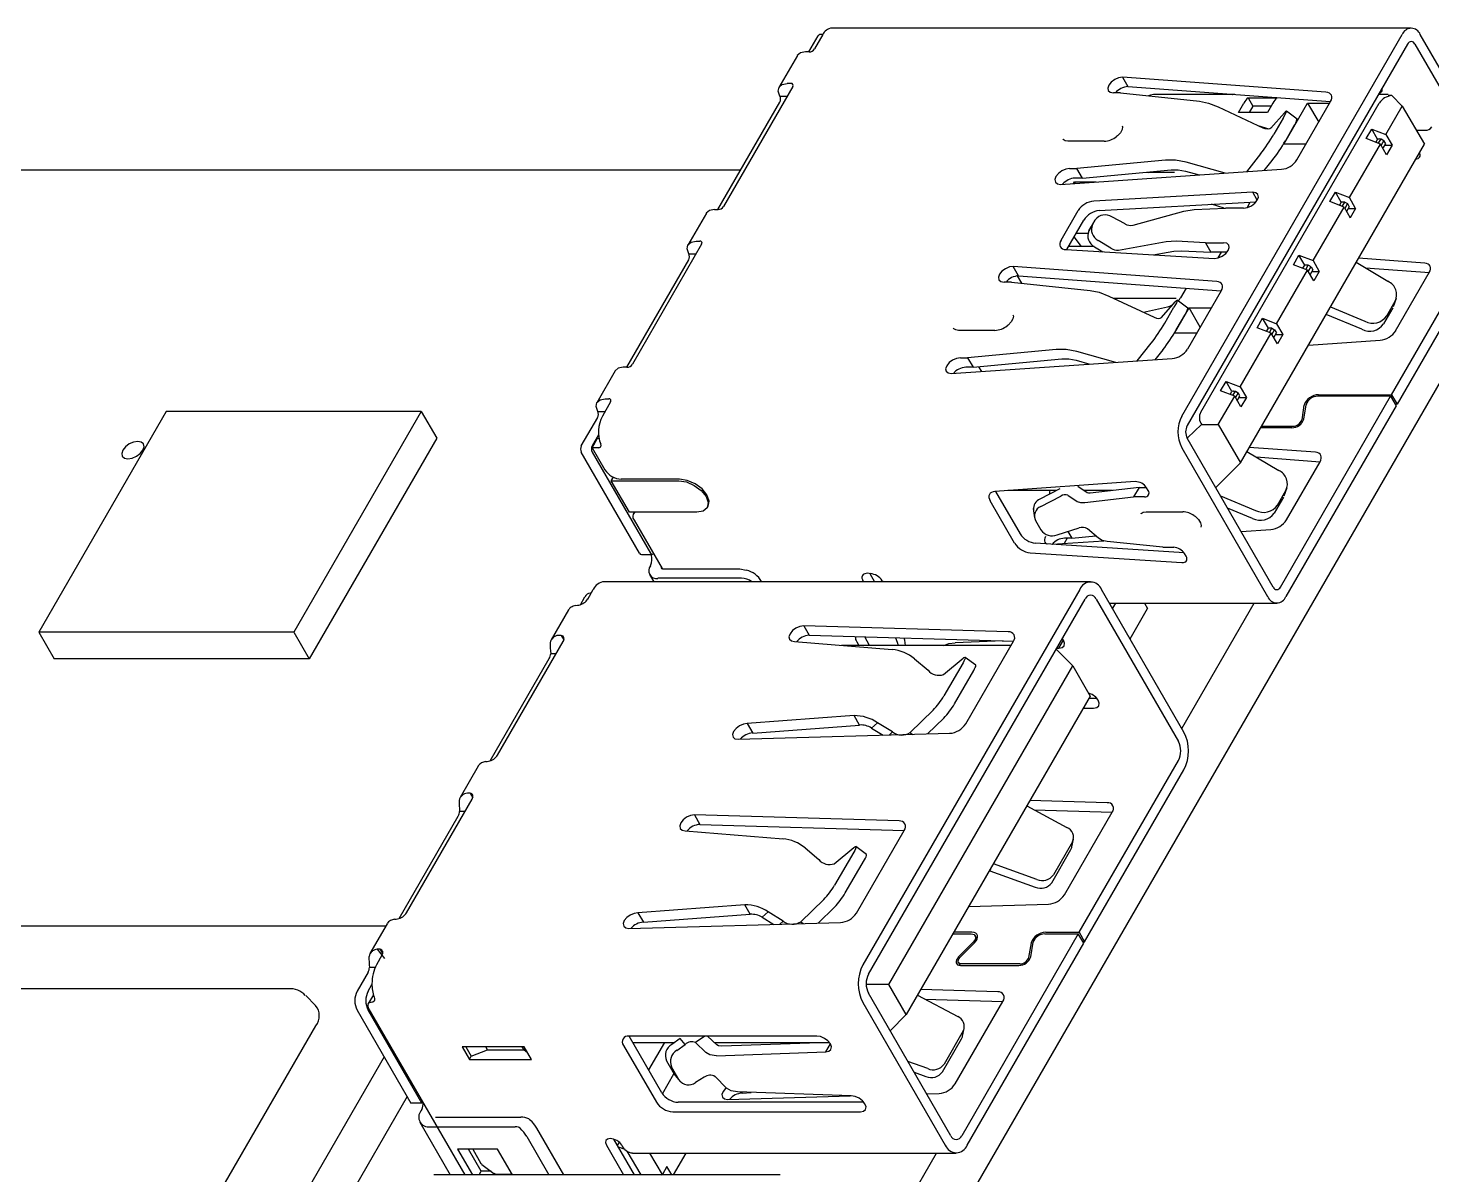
# Model space of a CAD drawing. Header units: millimetres. Extents: x 2 to 1109, y 2 to 430.
# Drawn here: x 480.33 to 511.79, y 181.43 to 207.15 of the extents above; entities that cross this region are included whole.
import ezdxf

# ---------------------------------------------------------------- set-up
doc = ezdxf.new("R2010")
doc.units = ezdxf.units.MM
doc.header["$LTSCALE"] = 0.5
doc.layers.add('几何体', color=7, linetype='Continuous')

msp = doc.modelspace()

# ---------------------------------------------------------------- linework, layer by layer
at = {"layer": '几何体'}
for p, q in [((511.323, 207.148), (498.34, 207.148)), ((497.824, 206.613), (498.031, 206.971)), ((498.136, 207.001), (497.952, 206.683)), ((498.135, 207), (498.072, 207)), ((506.18, 198.445), (511.119, 207.001)), ((511.241, 206.789), (506.302, 198.233)), ((511.405, 206.789), (513.331, 203.452)), ((513.454, 203.664), (511.527, 207.001)), ((497.568, 206.535), (497.153, 205.817)), ((497.83, 206.613), (497.748, 206.613)), ((497.462, 205.835), (495.911, 203.148)), ((497.422, 205.905), (497.34, 205.905)), ((509.413, 205.709), (504.852, 206.047)), ((504.852, 206.047), (504.974, 205.835)), ((504.974, 205.835), (509.516, 205.499)), ((495.783, 203.077), (497.174, 205.486)), ((497.176, 205.623), (497.34, 205.623)), ((504.811, 205.693), (504.648, 205.693)), ((504.811, 205.693), (506.581, 205.506)), ((507.37, 205.657), (505.55, 205.657)), ((506.606, 198.537), (510.606, 205.467)), ((507.32, 205.661), (507.322, 205.657)), ((507.449, 205.255), (507.571, 205.467)), ((507.666, 205.586), (508.319, 205.586)), ((507.666, 205.586), (507.775, 205.396)), ((508.224, 205.467), (508.102, 205.255)), ((508.469, 204.548), (509, 205.467)), ((508.762, 204.192), (509.516, 205.498)), ((509, 205.467), (509.498, 205.467)), ((509, 205.467), (509.249, 205.036)), ((510.803, 205.657), (510.588, 205.657)), ((510.886, 205.633), (510.804, 205.641)), ((510.886, 205.633), (511.123, 205.396)), ((506.995, 205.382), (508.015, 204.905)), ((508.102, 205.255), (507.449, 205.255)), ((507.775, 205.396), (507.693, 205.255)), ((508.183, 205.396), (507.775, 205.396)), ((508.482, 205.25), (508.177, 204.902)), ((508.455, 205.131), (508.247, 204.771)), ((508.767, 205.107), (508.526, 205.287)), ((510.756, 204.76), (511.123, 205.396)), ((511.123, 205.396), (511.617, 204.541)), ((508.134, 204.883), (507.924, 204.947)), ((508.696, 204.952), (508.506, 204.622)), ((510.317, 204.67), (510.44, 204.882)), ((510.44, 204.882), (510.756, 204.76)), ((510.57, 204.657), (510.44, 204.882)), ((511.433, 204.858), (511.633, 204.858)), ((504.444, 204.612), (503.627, 204.612)), ((507.494, 197.399), (511.617, 204.541)), ((508.968, 204.548), (508.469, 204.548)), ((509.939, 203.346), (510.633, 204.548)), ((510.633, 204.548), (510.317, 204.67)), ((510.57, 204.657), (510.53, 204.588)), ((510.593, 204.563), (510.649, 204.661)), ((510.609, 204.661), (510.649, 204.661)), ((510.772, 204.307), (510.633, 204.548)), ((510.649, 204.661), (510.711, 204.626)), ((510.711, 204.626), (510.649, 204.52)), ((510.69, 204.449), (510.751, 204.555)), ((510.751, 204.555), (510.711, 204.626)), ((510.731, 204.52), (510.894, 204.52)), ((510.756, 204.76), (510.894, 204.52)), ((510.894, 204.52), (510.772, 204.307)), ((505.818, 204.184), (503.832, 203.996)), ((507.948, 204.325), (507.628, 203.927)), ((508.028, 203.954), (508.207, 204.176)), ((496.292, 203.959), (463.725, 203.959)), ((503.464, 203.643), (508.415, 203.98)), ((503.668, 203.996), (503.832, 203.996)), ((503.954, 203.784), (503.832, 203.996)), ((503.954, 203.784), (505.94, 203.972)), ((506.018, 203.911), (505.432, 203.911)), ((506.262, 203.94), (506.569, 203.854)), ((507.156, 203.894), (506.277, 204.138)), ((503.753, 203.662), (503.774, 203.699)), ((503.774, 203.699), (504.264, 203.699)), ((503.794, 203.665), (503.774, 203.699)), ((503.954, 203.784), (503.791, 203.784)), ((504.264, 203.699), (504.263, 203.697)), ((507.771, 203.466), (504.211, 203.267)), ((504.333, 203.055), (507.847, 203.251)), ((507.653, 203.134), (507.717, 203.244)), ((507.873, 203.289), (507.771, 203.466)), ((509.501, 203.256), (509.623, 203.468)), ((509.817, 203.134), (509.501, 203.256)), ((509.623, 203.468), (509.939, 203.346)), ((509.753, 203.243), (509.623, 203.468)), ((509.753, 203.243), (509.713, 203.174)), ((509.777, 203.149), (509.833, 203.247)), ((509.833, 203.247), (509.792, 203.247)), ((509.833, 203.247), (509.894, 203.211)), ((510.078, 203.105), (509.939, 203.346)), ((495.527, 203), (495.112, 202.281)), ((495.707, 203.077), (495.789, 203.077)), ((503.477, 202.392), (503.86, 203.055)), ((504.909, 202.756), (504.614, 202.914)), ((505.089, 202.726), (506.226, 203.042)), ((506.226, 203.042), (506.462, 203.079)), ((506.462, 203.079), (507.159, 203.112)), ((507.128, 203.111), (506.851, 203.196)), ((507.567, 203.112), (507.159, 203.112)), ((507.677, 203.134), (507.653, 203.134)), ((509.123, 201.932), (509.817, 203.134)), ((509.817, 203.134), (509.955, 202.893)), ((509.894, 203.211), (509.833, 203.105)), ((509.935, 203.141), (509.874, 203.035)), ((509.894, 203.211), (509.935, 203.141)), ((509.915, 203.105), (510.078, 203.105)), ((510.078, 203.105), (509.955, 202.893)), ((510.882, 198.926), (513.331, 203.169)), ((513.454, 202.957), (511.005, 198.714)), ((503.982, 202.843), (503.599, 202.179)), ((504.182, 202.742), (504.1, 202.601)), ((504.1, 202.601), (504.15, 202.688)), ((504.15, 202.688), (504.242, 202.846)), ((504.242, 202.846), (504.182, 202.742)), ((495.421, 202.299), (493.87, 199.612)), ((495.299, 202.37), (495.38, 202.37)), ((503.764, 202.465), (503.924, 202.25)), ((504.082, 202.54), (503.807, 202.54)), ((504.593, 202.209), (504.309, 202.386)), ((505.83, 202.356), (504.764, 202.163)), ((506.052, 202.368), (505.83, 202.356)), ((506.71, 202.335), (506.052, 202.368)), ((506.71, 202.335), (507.118, 202.335)), ((506.71, 202.335), (506.832, 202.122)), ((495.135, 202.087), (495.299, 202.087)), ((503.583, 202.18), (506.914, 201.981)), ((504.22, 202.25), (503.64, 202.25)), ((504.227, 202.245), (504.41, 202.131)), ((505.541, 202.063), (506.003, 202.146)), ((506.003, 202.146), (506.174, 202.156)), ((506.174, 202.156), (506.832, 202.122)), ((507.196, 202.122), (506.832, 202.122)), ((506.994, 201.993), (507.069, 202.122)), ((508.685, 201.842), (508.807, 202.054)), ((508.807, 202.054), (509.123, 201.932)), ((508.937, 201.829), (508.807, 202.054)), ((511.626, 201.877), (510.142, 201.987)), ((492.01, 164.632), (513.501, 201.858)), ((493.742, 199.542), (495.133, 201.951)), ((506.964, 201.467), (502.403, 201.804)), ((502.525, 201.592), (502.403, 201.804)), ((508.306, 200.517), (509, 201.719)), ((509, 201.719), (508.685, 201.842)), ((508.897, 201.76), (508.937, 201.829)), ((508.96, 201.735), (509.017, 201.833)), ((509.017, 201.833), (508.976, 201.833)), ((509.139, 201.479), (509, 201.719)), ((509.078, 201.797), (509.017, 201.833)), ((509.017, 201.691), (509.078, 201.797)), ((509.119, 201.726), (509.057, 201.62)), ((509.078, 201.797), (509.119, 201.726)), ((509.098, 201.691), (509.262, 201.691)), ((509.123, 201.932), (509.262, 201.691)), ((509.262, 201.691), (509.139, 201.479)), ((510.09, 201.895), (510.802, 201.469)), ((510.295, 201.772), (511.729, 201.666)), ((510.974, 200.359), (511.728, 201.665)), ((502.362, 201.451), (502.199, 201.451)), ((502.362, 201.451), (504.132, 201.263)), ((502.597, 201.426), (502.501, 201.591)), ((502.525, 201.592), (507.067, 201.256)), ((504.546, 201.139), (505.566, 200.662)), ((504.652, 201.09), (506.059, 201.09)), ((506.318, 200.864), (506.077, 201.044)), ((506.276, 201.315), (506.152, 201.099)), ((507.067, 201.255), (506.313, 199.949)), ((510.927, 200.901), (510.992, 201.09)), ((505.324, 200.775), (505.86, 200.896)), ((505.728, 200.659), (506.033, 201.008)), ((505.798, 200.528), (506.006, 200.889)), ((506.02, 200.305), (506.347, 200.871)), ((506.347, 200.871), (506.845, 200.871)), ((506.596, 200.439), (506.347, 200.871)), ((510.217, 200.395), (509.415, 200.727)), ((509.512, 200.895), (510.286, 200.574)), ((510.912, 200.874), (510.704, 200.514)), ((510.774, 200.693), (510.964, 201.023)), ((506.057, 200.379), (506.247, 200.709)), ((507.868, 200.428), (507.991, 200.64)), ((508.184, 200.305), (507.868, 200.428)), ((507.991, 200.64), (508.306, 200.517)), ((508.121, 200.415), (507.991, 200.64)), ((508.08, 200.345), (508.121, 200.415)), ((508.144, 200.321), (508.2, 200.418)), ((508.2, 200.418), (508.159, 200.418)), ((508.2, 200.418), (508.261, 200.383)), ((508.306, 200.517), (508.445, 200.277)), ((501.995, 200.369), (501.178, 200.369)), ((505.179, 199.684), (505.499, 200.082)), ((506.518, 200.305), (506.02, 200.305)), ((507.49, 199.103), (508.184, 200.305)), ((508.323, 200.065), (508.184, 200.305)), ((508.2, 200.277), (508.261, 200.383)), ((508.241, 200.206), (508.302, 200.312)), ((508.261, 200.383), (508.302, 200.312)), ((508.282, 200.277), (508.445, 200.277)), ((508.445, 200.277), (508.323, 200.065)), ((509.018, 200.038), (510.627, 200.148)), ((503.369, 199.941), (501.382, 199.754)), ((504.707, 199.652), (503.828, 199.895)), ((505.757, 199.934), (505.579, 199.711)), ((493.486, 199.464), (493.071, 198.746)), ((493.748, 199.542), (493.666, 199.542)), ((501.015, 199.4), (505.966, 199.738)), ((501.219, 199.754), (501.382, 199.754)), ((501.505, 199.542), (501.341, 199.542)), ((501.382, 199.754), (501.505, 199.542)), ((501.505, 199.542), (503.491, 199.729)), ((501.698, 199.447), (501.636, 199.554)), ((503.813, 199.697), (504.12, 199.612)), ((507.052, 199.013), (507.174, 199.226)), ((507.174, 199.226), (507.49, 199.103)), ((507.304, 199.001), (507.174, 199.226)), ((493.258, 198.834), (493.339, 198.834)), ((507, 198.255), (507.367, 198.891)), ((507.367, 198.891), (507.052, 199.013)), ((507.264, 198.931), (507.304, 199.001)), ((507.327, 198.907), (507.384, 199.004)), ((507.343, 199.004), (507.384, 199.004)), ((507.506, 198.651), (507.367, 198.891)), ((507.384, 199.004), (507.445, 198.969)), ((507.445, 198.969), (507.384, 198.863)), ((507.425, 198.792), (507.486, 198.898)), ((507.486, 198.898), (507.445, 198.969)), ((507.465, 198.863), (507.629, 198.863)), ((507.49, 199.103), (507.629, 198.863)), ((507.629, 198.863), (507.506, 198.651)), ((508.392, 194.613), (510.862, 198.891)), ((510.862, 198.891), (509.229, 198.891)), ((509.249, 198.926), (510.882, 198.926)), ((510.862, 198.891), (510.984, 198.679)), ((510.882, 198.926), (511.005, 198.714)), ((483.422, 198.551), (480.565, 193.601)), ((489.138, 198.551), (483.422, 198.551)), ((489.138, 198.551), (486.281, 193.601)), ((489.138, 198.551), (489.485, 197.95)), ((493.094, 198.552), (493.258, 198.552)), ((493.38, 198.764), (493.197, 198.445)), ((510.984, 198.679), (508.515, 194.401)), ((508.92, 198.689), (508.869, 198.362)), ((508.914, 198.374), (508.966, 198.701)), ((511.005, 198.714), (510.964, 198.714)), ((492.724, 197.779), (493.092, 198.415)), ((506.627, 198.255), (507, 198.255)), ((507, 198.255), (507.494, 197.399)), ((507.968, 198.219), (508.672, 198.219)), ((489.485, 197.95), (486.628, 193)), ((492.968, 197.738), (493.09, 197.951)), ((493.114, 198.03), (492.969, 197.779)), ((493.09, 197.951), (493.124, 197.951)), ((508.229, 194.613), (506.302, 197.951)), ((508.651, 198.184), (507.947, 198.184)), ((494.03, 195.375), (492.724, 197.637)), ((492.968, 197.738), (493.254, 197.243)), ((493.115, 197.738), (492.968, 197.738)), ((492.969, 197.637), (494.275, 195.375)), ((506.18, 197.738), (508.106, 194.401)), ((507.64, 197.653), (508.353, 197.226)), ((509.176, 197.634), (507.693, 197.744)), ((507.494, 197.399), (506.957, 196.862)), ((507.846, 197.53), (509.28, 197.423)), ((508.525, 196.117), (509.279, 197.423)), ((493.397, 196.996), (493.443, 197.077)), ((493.397, 196.996), (494.907, 196.996)), ((493.805, 196.289), (493.397, 196.996)), ((494.928, 197.031), (493.621, 197.031)), ((505.137, 196.977), (501.992, 196.756)), ((502.01, 196.757), (502.559, 195.807)), ((503.372, 196.777), (502.287, 196.777)), ((503.45, 196.817), (503.003, 196.583)), ((503.022, 196.418), (503.469, 196.652)), ((503.631, 196.673), (503.837, 196.535)), ((504.062, 196.729), (503.855, 196.868)), ((504.626, 196.777), (503.991, 196.777)), ((504.007, 196.506), (505.102, 196.635)), ((505.224, 196.847), (504.129, 196.718)), ((505.224, 196.847), (505.102, 196.635)), ((505.347, 196.635), (505.102, 196.635)), ((505.224, 196.847), (505.387, 196.847)), ((505.379, 196.847), (505.36, 196.88)), ((505.428, 196.777), (505.394, 196.836)), ((506.935, 196.853), (506.957, 196.862)), ((507.048, 196.659), (507.837, 196.332)), ((508.463, 196.632), (508.255, 196.271)), ((508.324, 196.451), (508.515, 196.78)), ((508.478, 196.659), (508.543, 196.847)), ((495.544, 196.392), (495.565, 196.428)), ((502.436, 195.595), (501.888, 196.544)), ((502.853, 196.374), (502.878, 196.162)), ((507.767, 196.152), (507.206, 196.385)), ((495.315, 196.289), (493.805, 196.289)), ((493.907, 196.289), (493.892, 196.262)), ((493.907, 196.112), (494.534, 195.026)), ((502.901, 196.105), (503.024, 195.893)), ((505.387, 196.302), (506.204, 196.302)), ((503.389, 195.782), (503.881, 195.938)), ((503.613, 195.709), (503.544, 195.589)), ((503.717, 195.709), (503.554, 195.709)), ((503.631, 195.859), (503.717, 195.709)), ((503.717, 195.709), (504.254, 195.76)), ((504.314, 195.709), (504.065, 195.92)), ((507.509, 195.86), (508.178, 195.905)), ((502.784, 195.383), (506.184, 195.162)), ((506.234, 195.379), (502.907, 195.595)), ((503.28, 195.571), (504.437, 195.65)), ((505.755, 195.504), (504.511, 195.633)), ((505.755, 195.504), (506, 195.504)), ((506.279, 195.303), (506.245, 195.363)), ((494.071, 195.345), (494.316, 195.345)), ((494.256, 194.892), (494.347, 194.733)), ((496.317, 194.809), (494.439, 194.809)), ((494.561, 195.021), (496.276, 195.021)), ((496.276, 195.021), (496.423, 194.993)), ((496.766, 194.738), (496.769, 194.733)), ((499.051, 194.733), (499.035, 194.761)), ((499.19, 194.916), (499.296, 194.733)), ((499.467, 194.755), (499.48, 194.733)), ((492.871, 194.345), (492.993, 194.557)), ((492.948, 194.478), (492.926, 194.478)), ((504.139, 194.733), (493.238, 194.733)), ((503.894, 194.557), (499.037, 186.143)), ((506.229, 191.361), (504.384, 194.557)), ((492.704, 194.217), (492.804, 194.391)), ((499.159, 185.931), (504.017, 194.345)), ((504.262, 194.345), (506.107, 191.149)), ((504.559, 194.254), (508.31, 194.254)), ((504.693, 194.254), (504.626, 194.139)), ((505.022, 193.453), (505.414, 194.132)), ((505.343, 194.254), (505.414, 194.132)), ((506.182, 191.443), (507.805, 194.254)), ((492.438, 194.1), (492.05, 193.428)), ((480.565, 193.601), (480.912, 193)), ((486.281, 193.601), (480.565, 193.601)), ((486.281, 193.601), (486.628, 193)), ((492.276, 193.528), (492.335, 193.426)), ((502.294, 193.61), (497.709, 193.744)), ((497.709, 193.744), (497.831, 193.532)), ((497.831, 193.532), (502.408, 193.398)), ((499.187, 193.305), (499.077, 193.495)), ((499.763, 193.475), (499.804, 193.38)), ((490.85, 190.845), (492.32, 193.391)), ((497.505, 193.391), (499.694, 193.212)), ((502.355, 193.305), (498.559, 193.305)), ((498.897, 193.384), (498.942, 193.305)), ((499.804, 193.38), (499.826, 193.305)), ((502.181, 193.404), (501.101, 193.365)), ((501.339, 191.545), (502.408, 193.398)), ((503.739, 192.846), (503.366, 193.219)), ((503.379, 193.24), (503.429, 193.242)), ((503.429, 193.242), (503.531, 193.419)), ((503.507, 193.453), (503.501, 193.452)), ((486.628, 193), (480.912, 193)), ((490.683, 190.717), (492.008, 193.012)), ((492.162, 193.118), (492.04, 193.118)), ((499.616, 185.704), (503.739, 192.846)), ((500.189, 193.004), (500.495, 192.746)), ((500.844, 192.652), (501.281, 193.016)), ((501.28, 192.914), (500.851, 192.17)), ((501.564, 192.861), (501.324, 193.036)), ((503.739, 192.846), (504.131, 192.167)), ((501.09, 191.995), (501.52, 192.739)), ((504.131, 192.167), (500.008, 185.026)), ((504.282, 192.111), (504.098, 192.111)), ((498.838, 191.731), (496.444, 191.552)), ((498.961, 191.518), (498.838, 191.731)), ((500.608, 191.85), (500.091, 191.349)), ((500.481, 191.319), (500.848, 191.675)), ((503.976, 191.899), (504.204, 191.899)), ((496.239, 191.199), (500.98, 191.333)), ((496.444, 191.552), (496.566, 191.34)), ((496.566, 191.34), (498.961, 191.518)), ((499.362, 191.571), (499.23, 191.451)), ((499.23, 191.451), (499.488, 191.291)), ((499.697, 191.364), (499.362, 191.571)), ((499.621, 191.295), (499.697, 191.364)), ((500.091, 191.349), (500.145, 191.309)), ((503.882, 186.871), (506.107, 190.725)), ((490.417, 190.6), (490.009, 189.893)), ((504.004, 186.659), (506.229, 190.513)), ((488.809, 187.309), (490.279, 189.855)), ((490.235, 189.992), (490.294, 189.89)), ((502.709, 189.705), (503.609, 189.223)), ((504.506, 189.777), (502.78, 189.828)), ((488.642, 187.182), (489.967, 189.476)), ((490.121, 189.582), (489.999, 189.582)), ((499.845, 189.367), (495.26, 189.502)), ((495.26, 189.502), (495.382, 189.289)), ((502.874, 189.616), (504.621, 189.565)), ((503.551, 187.713), (504.621, 189.565)), ((495.056, 189.148), (497.245, 188.97)), ((495.382, 189.289), (499.959, 189.155)), ((498.89, 187.303), (499.959, 189.155)), ((497.74, 188.762), (498.046, 188.503)), ((498.395, 188.409), (498.832, 188.773)), ((499.115, 188.619), (498.875, 188.793)), ((503.734, 188.903), (503.305, 188.159)), ((503.718, 188.784), (503.756, 188.959)), ((498.831, 188.671), (498.401, 187.928)), ((498.641, 187.753), (499.07, 188.496)), ((503.267, 187.984), (503.696, 188.728)), ((501.892, 188.288), (501.882, 188.246)), ((501.882, 188.246), (502.898, 187.882)), ((502.936, 188.057), (501.96, 188.407)), ((498.159, 187.607), (497.642, 187.106)), ((501.408, 187.45), (503.192, 187.501)), ((496.389, 187.488), (493.994, 187.309)), ((493.994, 187.309), (494.117, 187.097)), ((494.117, 187.097), (496.512, 187.276)), ((496.512, 187.276), (496.389, 187.488)), ((496.913, 187.329), (496.78, 187.208)), ((496.78, 187.208), (497.039, 187.048)), ((497.248, 187.121), (496.913, 187.329)), ((498.032, 187.076), (498.399, 187.432)), ((471.224, 187.018), (488.35, 187.018)), ((488.376, 187.064), (487.988, 186.393)), ((493.79, 186.956), (498.53, 187.091)), ((497.172, 187.052), (497.248, 187.121)), ((497.642, 187.106), (497.696, 187.067)), ((501.48, 186.871), (501.073, 186.871)), ((503.134, 186.871), (503.882, 186.871)), ((503.882, 186.871), (504.004, 186.659)), ((501.053, 186.836), (501.46, 186.836)), ((501.505, 186.647), (501.179, 186.318)), ((501.211, 186.306), (501.536, 186.635)), ((503.862, 186.836), (501.249, 182.31)), ((501.372, 182.098), (503.984, 186.624)), ((501.595, 186.719), (501.552, 186.794)), ((502.805, 186.635), (502.75, 186.306)), ((502.796, 186.318), (502.85, 186.647)), ((503.113, 186.836), (503.862, 186.836)), ((503.984, 186.624), (503.862, 186.836)), ((503.964, 186.659), (504.004, 186.659)), ((488.258, 186.355), (488.136, 186.143)), ((488.152, 186.491), (488.314, 186.282)), ((488.218, 186.486), (488.271, 186.394)), ((487.946, 185.976), (487.701, 185.552)), ((488.105, 186.082), (487.978, 186.082)), ((501.176, 186.195), (501.214, 186.129)), ((501.224, 186.129), (502.533, 186.129)), ((502.553, 186.164), (501.244, 186.164)), ((487.946, 185.552), (488.034, 185.704)), ((499.616, 185.704), (499.109, 185.704)), ((500.008, 185.026), (499.616, 185.704)), ((486.165, 185.604), (472.561, 185.604)), ((486.772, 185.232), (486.55, 185.457)), ((488.065, 185.472), (487.945, 185.263)), ((501.004, 182.31), (499.159, 185.506)), ((500.26, 185.462), (501.16, 184.981)), ((502.057, 185.534), (500.331, 185.585)), ((500.425, 185.374), (502.171, 185.323)), ((501.102, 183.47), (502.171, 185.322)), ((487.701, 185.127), (488.905, 183.042)), ((489.15, 183.042), (487.946, 185.127)), ((490.122, 181.43), (487.952, 185.188)), ((499.037, 185.294), (500.882, 182.098)), ((499.646, 184.663), (500.008, 185.026)), ((479.974, 172.996), (486.775, 184.777)), ((501.269, 184.542), (501.307, 184.717)), ((498, 184.545), (493.794, 184.545)), ((494.529, 183.272), (493.794, 184.545)), ((493.876, 184.403), (494.815, 184.403)), ((494.586, 184.403), (494.231, 183.788)), ((494.94, 184.492), (494.751, 184.358)), ((494.864, 184.224), (495.053, 184.358)), ((495.053, 184.358), (494.94, 184.492)), ((495.491, 184.545), (495.283, 184.397)), ((495.283, 184.397), (495.518, 184.175)), ((495.76, 184.347), (495.551, 184.545)), ((495.701, 184.403), (498.281, 184.403)), ((498.282, 184.402), (495.876, 184.314)), ((498.204, 184.191), (498.306, 184.368)), ((500.818, 183.742), (501.247, 184.485)), ((501.285, 184.66), (500.856, 183.916)), ((488.307, 184.078), (480.615, 170.755)), ((491.443, 184.304), (490.055, 184.304)), ((490.055, 184.304), (490.218, 184.021)), ((490.136, 184.304), (490.259, 184.092)), ((490.218, 184.021), (490.259, 184.092)), ((490.259, 184.092), (490.626, 184.234)), ((490.626, 184.234), (490.585, 184.304)), ((490.626, 184.234), (491.443, 184.234)), ((491.443, 184.234), (491.402, 184.304)), ((491.606, 184.021), (491.443, 184.304)), ((491.443, 184.234), (491.511, 184.186)), ((493.672, 184.333), (494.407, 183.06)), ((495.754, 184.102), (498.204, 184.191)), ((490.218, 184.021), (491.606, 184.021)), ((494.634, 183.988), (494.807, 183.688)), ((494.92, 183.554), (494.747, 183.854)), ((500.487, 183.815), (500.044, 183.973)), ((500.181, 183.736), (500.449, 183.64)), ((494.542, 183.252), (494.8, 183.7)), ((494.807, 183.688), (494.828, 183.658)), ((494.828, 183.658), (494.941, 183.525)), ((495.479, 183.621), (495.282, 183.5)), ((495.978, 183.378), (495.723, 183.634)), ((488.821, 183.187), (481.13, 169.864)), ((496.003, 183.123), (498.76, 183.202)), ((498.775, 183.201), (496.222, 183.29)), ((496.316, 183.287), (496.329, 183.265)), ((496.329, 183.265), (496.529, 183.28)), ((500.462, 183.25), (500.743, 183.258)), ((489.15, 183.042), (488.905, 183.042)), ((489.15, 182.9), (489.13, 182.865)), ((489.171, 183.077), (489.15, 183.042)), ((494.774, 182.848), (498.979, 182.848)), ((499.057, 183.06), (494.896, 183.06)), ((489.105, 182.615), (489.789, 181.43)), ((489.334, 182.511), (491.244, 182.511)), ((489.457, 182.723), (491.367, 182.723)), ((492.334, 181.43), (491.731, 182.476)), ((491.502, 182.292), (492, 181.43)), ((493.918, 181.43), (493.455, 182.232)), ((493.572, 182.166), (493.533, 182.098)), ((490.85, 182.006), (489.952, 182.006)), ((489.952, 182.006), (490.285, 181.43)), ((490.483, 181.511), (490.197, 182.006)), ((490.293, 182.006), (490.476, 181.688)), ((491.183, 181.43), (490.85, 182.006)), ((493.288, 182.098), (493.674, 181.43)), ((493.552, 182.064), (493.7, 182.005)), ((493.749, 181.964), (494.057, 181.43)), ((493.876, 181.922), (501.127, 181.922)), ((494.541, 181.441), (494.263, 181.922)), ((495.064, 181.922), (494.78, 181.43)), ((498.519, 178.168), (500.686, 181.922)), ((490.498, 181.665), (490.766, 181.466)), ((494.643, 181.617), (494.541, 181.441)), ((494.751, 181.43), (494.643, 181.617)), ((497.178, 181.43), (489.421, 181.43)), ((490.436, 181.43), (490.483, 181.511)), ((490.705, 181.511), (490.483, 181.511)), ((490.826, 181.447), (491.116, 181.447)), ((494.523, 181.43), (494.541, 181.441))]:
    msp.add_line(p, q, dxfattribs=at)
at = {"layer": '几何体', "flags": 128}
for points in [[(497.748, 206.613), (497.636, 206.591), (497.565, 206.53), (497.565, 206.53)], [(497.176, 205.622), (497.139, 205.731), (497.157, 205.823), (497.227, 205.884), (497.34, 205.905)], [(504.852, 206.047), (504.766, 206.033), (504.678, 205.995), (504.6, 205.938), (504.546, 205.87), (504.522, 205.802), (504.533, 205.745), (504.578, 205.707), (504.648, 205.693)], [(505.55, 205.657), (505.477, 205.645), (505.437, 205.627)], [(506.581, 205.506), (506.782, 205.465), (506.995, 205.382)], [(507.085, 205.679), (507.085, 205.673), (507.088, 205.657)], [(509.516, 205.498), (509.534, 205.537), (509.544, 205.575), (509.544, 205.61), (509.534, 205.642), (509.516, 205.668), (509.489, 205.689), (509.454, 205.702), (509.413, 205.709)], [(508.455, 205.131), (508.507, 205.227), (508.526, 205.276), (508.52, 205.286), (508.505, 205.275), (508.482, 205.25)], [(504.842, 204.959), (504.856, 204.93), (504.846, 204.871), (504.808, 204.802), (504.738, 204.73), (504.718, 204.717)], [(508.098, 204.88), (508.053, 204.89), (508.015, 204.905)], [(508.177, 204.902), (508.151, 204.885), (508.098, 204.88)], [(503.627, 204.612), (503.566, 204.62), (503.521, 204.646), (503.515, 204.659)], [(506.277, 204.138), (506.042, 204.182), (505.818, 204.184)], [(503.668, 203.996), (503.582, 203.983), (503.494, 203.945), (503.417, 203.887), (503.362, 203.82), (503.339, 203.752), (503.35, 203.695), (503.394, 203.656), (503.464, 203.643)], [(505.94, 203.972), (506.097, 203.97), (506.262, 203.94)], [(507.567, 203.112), (507.653, 203.126), (507.742, 203.164), (507.819, 203.222), (507.873, 203.289), (507.897, 203.357), (507.886, 203.414), (507.842, 203.452), (507.771, 203.466)], [(495.707, 203.077), (495.595, 203.056), (495.524, 202.994), (495.524, 202.994)], [(495.135, 202.087), (495.098, 202.195), (495.116, 202.287), (495.186, 202.348), (495.299, 202.37)], [(503.477, 202.392), (503.458, 202.352), (503.449, 202.314), (503.449, 202.278), (503.459, 202.247), (503.478, 202.22), (503.506, 202.2), (503.542, 202.186), (503.583, 202.18)], [(506.914, 201.981), (507, 201.994), (507.088, 202.033), (507.166, 202.09), (507.22, 202.158), (507.244, 202.225), (507.233, 202.283), (507.189, 202.321), (507.118, 202.335)], [(502.403, 201.804), (502.317, 201.791), (502.229, 201.752), (502.151, 201.695), (502.097, 201.627), (502.073, 201.56), (502.084, 201.502), (502.128, 201.464), (502.199, 201.451)], [(511.728, 201.665), (511.747, 201.705), (511.756, 201.743), (511.756, 201.778), (511.747, 201.809), (511.728, 201.835), (511.701, 201.856), (511.666, 201.87), (511.626, 201.877)], [(507.067, 201.255), (507.085, 201.295), (507.095, 201.332), (507.094, 201.368), (507.085, 201.399), (507.066, 201.425), (507.039, 201.446), (507.005, 201.46), (506.964, 201.467)], [(504.132, 201.263), (504.333, 201.222), (504.546, 201.139)], [(506.033, 201.008), (506.069, 201.043), (506.077, 201.033), (506.061, 200.99), (506.039, 200.948), (506.006, 200.889)], [(502.393, 200.717), (502.407, 200.687), (502.397, 200.628), (502.359, 200.56), (502.289, 200.487), (502.269, 200.474)], [(501.178, 200.369), (501.117, 200.378), (501.072, 200.403), (501.065, 200.417)], [(505.566, 200.662), (505.613, 200.644), (505.649, 200.638)], [(505.649, 200.638), (505.696, 200.64), (505.728, 200.659)], [(503.828, 199.895), (503.592, 199.939), (503.369, 199.941)], [(493.666, 199.542), (493.553, 199.52), (493.483, 199.459), (493.483, 199.459)], [(501.219, 199.754), (501.133, 199.74), (501.045, 199.702), (500.967, 199.645), (500.913, 199.577), (500.889, 199.509), (500.9, 199.452), (500.945, 199.414), (501.015, 199.4)], [(503.491, 199.729), (503.648, 199.728), (503.813, 199.697)], [(493.094, 198.551), (493.057, 198.66), (493.075, 198.751), (493.145, 198.813), (493.258, 198.834)], [(506.627, 198.255), (506.308, 197.956), (506.299, 197.935)], [(482.563, 197.489), (482.658, 197.504), (482.755, 197.546), (482.84, 197.609), (482.9, 197.684), (482.926, 197.758), (482.914, 197.821), (482.865, 197.863), (482.788, 197.878), (482.693, 197.863), (482.596, 197.821), (482.511, 197.758), (482.451, 197.684), (482.425, 197.609), (482.437, 197.546), (482.486, 197.504), (482.563, 197.489)], [(493.115, 197.738), (493.135, 197.741), (493.149, 197.747), (493.161, 197.76), (493.166, 197.772), (493.167, 197.786), (493.16, 197.816)], [(509.279, 197.423), (509.298, 197.462), (509.307, 197.5), (509.307, 197.535), (509.297, 197.566), (509.279, 197.593), (509.252, 197.613), (509.217, 197.627), (509.176, 197.634)], [(494.907, 196.996), (495.079, 196.969), (495.256, 196.892), (495.41, 196.778), (495.52, 196.642), (495.567, 196.507), (495.544, 196.392), (495.456, 196.316), (495.315, 196.289)], [(495.565, 196.428), (495.587, 196.542), (495.54, 196.678), (495.431, 196.813), (495.276, 196.928), (495.099, 197.004), (494.928, 197.031)], [(501.992, 196.756), (501.951, 196.749), (501.916, 196.735), (501.889, 196.715), (501.87, 196.689), (501.86, 196.657), (501.86, 196.622), (501.869, 196.584), (501.888, 196.544)], [(503.226, 196.777), (503.216, 196.749), (503.22, 196.697)], [(504.129, 196.718), (504.091, 196.719), (504.062, 196.729)], [(503.837, 196.535), (503.91, 196.507), (504.007, 196.506)], [(505.272, 196.254), (505.274, 196.261), (505.319, 196.292), (505.387, 196.302)], [(506.461, 196.21), (506.478, 196.2), (506.556, 196.127), (506.603, 196.053), (506.616, 195.992), (506.605, 195.956)], [(503.125, 195.744), (503.109, 195.71), (503.102, 195.677), (503.103, 195.646), (503.113, 195.619), (503.131, 195.597), (503.157, 195.581), (503.162, 195.579)], [(504.511, 195.633), (504.401, 195.658), (504.314, 195.709)], [(494.343, 195.357), (494.338, 195.353), (494.328, 195.347), (494.316, 195.345), (494.305, 195.347), (494.294, 195.353), (494.284, 195.362), (494.275, 195.375)], [(506.184, 195.162), (506.217, 195.163), (506.246, 195.17), (506.27, 195.182), (506.286, 195.199), (506.296, 195.221), (506.298, 195.247), (506.292, 195.274), (506.279, 195.303)], [(499.079, 194.913), (499.056, 194.904), (499.038, 194.892), (499.025, 194.875), (499.017, 194.856), (499.013, 194.835), (499.015, 194.811), (499.023, 194.786), (499.035, 194.761)], [(492.601, 194.199), (492.638, 194.204), (492.669, 194.208)], [(492.276, 193.528), (492.241, 193.53), (492.213, 193.527)], [(492.32, 193.391), (492.331, 193.414), (492.337, 193.436), (492.339, 193.458), (492.336, 193.477), (492.327, 193.494), (492.315, 193.509), (492.297, 193.52), (492.276, 193.528)], [(497.709, 193.744), (497.623, 193.731), (497.535, 193.692), (497.457, 193.635), (497.403, 193.567), (497.379, 193.5), (497.39, 193.442), (497.435, 193.404), (497.505, 193.391)], [(499.987, 193.305), (499.976, 193.419), (499.961, 193.47)], [(500.847, 193.305), (500.961, 193.346), (501.101, 193.365)], [(503.429, 193.242), (503.499, 193.256), (503.543, 193.294), (503.554, 193.351), (503.531, 193.419), (503.504, 193.457)], [(501.281, 193.016), (501.301, 193.03), (501.316, 193.037), (501.325, 193.035), (501.328, 193.026), (501.325, 193.008), (501.315, 192.982), (501.3, 192.951), (501.28, 192.914)], [(501.52, 192.739), (501.54, 192.776), (501.555, 192.808), (501.564, 192.833), (501.567, 192.851), (501.565, 192.861), (501.564, 192.861)], [(504.204, 191.899), (504.275, 191.912), (504.319, 191.95), (504.33, 192.008), (504.306, 192.075), (504.252, 192.143), (504.174, 192.2), (504.09, 192.237)], [(496.444, 191.552), (496.358, 191.539), (496.269, 191.5), (496.192, 191.443), (496.137, 191.375), (496.114, 191.308), (496.125, 191.25), (496.169, 191.212), (496.239, 191.199)], [(490.58, 190.699), (490.617, 190.704), (490.649, 190.708)], [(490.235, 189.992), (490.2, 189.994), (490.172, 189.991)], [(490.279, 189.855), (490.29, 189.878), (490.296, 189.901), (490.298, 189.922), (490.295, 189.942), (490.286, 189.959), (490.274, 189.973), (490.256, 189.984), (490.235, 189.992)], [(495.26, 189.502), (495.174, 189.488), (495.086, 189.45), (495.008, 189.392), (494.954, 189.325), (494.93, 189.257), (494.941, 189.2), (494.985, 189.161), (495.056, 189.148)], [(498.832, 188.773), (498.852, 188.788), (498.867, 188.794), (498.876, 188.793), (498.879, 188.783), (498.875, 188.765), (498.866, 188.74), (498.851, 188.708), (498.831, 188.671)], [(503.696, 188.728), (503.714, 188.769), (503.718, 188.784)], [(499.07, 188.496), (499.091, 188.533), (499.106, 188.565), (499.115, 188.59), (499.118, 188.608), (499.115, 188.618), (499.115, 188.619)], [(493.994, 187.309), (493.908, 187.296), (493.82, 187.258), (493.743, 187.2), (493.688, 187.133), (493.665, 187.065), (493.676, 187.008), (493.72, 186.969), (493.79, 186.956)], [(488.539, 187.163), (488.576, 187.168), (488.608, 187.173)], [(501.536, 186.635), (501.571, 186.676), (501.594, 186.718), (501.606, 186.759), (501.604, 186.796), (501.589, 186.828), (501.563, 186.851), (501.526, 186.866), (501.48, 186.871)], [(501.46, 186.836), (501.496, 186.832), (501.526, 186.82), (501.547, 186.801), (501.559, 186.776), (501.56, 186.746), (501.551, 186.713), (501.532, 186.68), (501.505, 186.647)], [(488.215, 186.492), (488.179, 186.494), (488.152, 186.491)], [(488.258, 186.355), (488.269, 186.378), (488.276, 186.401), (488.277, 186.422), (488.274, 186.441), (488.266, 186.458), (488.253, 186.473), (488.236, 186.484), (488.215, 186.492)], [(501.179, 186.318), (501.152, 186.285), (501.133, 186.251), (501.124, 186.218), (501.125, 186.189), (501.137, 186.163), (501.158, 186.144), (501.188, 186.133), (501.224, 186.129)], [(501.244, 186.164), (501.217, 186.167), (501.195, 186.176), (501.179, 186.19), (501.17, 186.209), (501.169, 186.231), (501.176, 186.256), (501.19, 186.281), (501.211, 186.306)], [(488.082, 185.414), (488.089, 185.388), (488.092, 185.365), (488.09, 185.344), (488.083, 185.326), (488.056, 185.302), (488.013, 185.294)], [(498.204, 184.191), (498.274, 184.205), (498.318, 184.243), (498.329, 184.3), (498.306, 184.368), (498.251, 184.436), (498.174, 184.493), (498.085, 184.531), (498, 184.545)], [(501.247, 184.485), (501.265, 184.526), (501.269, 184.542)], [(495.754, 184.102), (495.603, 184.124), (495.518, 184.175)], [(495.876, 184.314), (495.802, 184.323), (495.76, 184.347)], [(495.972, 183.383), (495.955, 183.368), (495.901, 183.3), (495.877, 183.233), (495.888, 183.175), (495.932, 183.137), (496.003, 183.123)], [(496.222, 183.29), (496.081, 183.315), (495.978, 183.378)], [(498.979, 182.848), (499.05, 182.861), (499.094, 182.899), (499.105, 182.957), (499.081, 183.024), (499.027, 183.092), (498.949, 183.149), (498.861, 183.188), (498.775, 183.201)], [(491.354, 182.476), (491.333, 182.492), (491.315, 182.5)], [(491.546, 182.686), (491.566, 182.673), (491.583, 182.66)], [(493.631, 182.098), (493.585, 182.155), (493.52, 182.203), (493.446, 182.235), (493.374, 182.247), (493.314, 182.235), (493.277, 182.203), (493.268, 182.155), (493.288, 182.098)], [(490.476, 181.688), (490.485, 181.676), (490.498, 181.665)]]:
    msp.add_lwpolyline(points, dxfattribs=at)
at = {"layer": '几何体'}
for centre, radius, start, end in [((498.365, 206.897), 0.252, 95.7544, 155.5657), ((511.323, 206.924), 0.218, 20.7834, 159.2166), ((498.077, 206.95), 0.0503, 95.6948, 155.6253), ((511.323, 206.758), 0.0873, 20.7834, 159.2166), ((497.823, 206.766), 0.154, 272.6055, 327.3945), ((497.429, 205.862), 0.0437, 320.7967, 99.214), ((504.995, 205.443), 0.392, 92.9451, 140.3787), ((510.594, 205.768), 0.0788, 279.3714, 20.6339), ((497.035, 205.557), 0.155, 332.9525, 25.0539), ((507.987, 205.234), 0.476, 132.3843, 150.7562), ((508.64, 205.234), 0.476, 132.387, 150.755), ((510.925, 205.248), 0.387, 95.717, 145.5256), ((508.421, 205.165), 0.348, 322.1405, 349.6331), ((511.656, 205.004), 0.148, 261.1922, 331.086), ((504.424, 205.075), 0.464, 272.4483, 309.3246), ((504.758, 206.789), 4.03, 322.3122, 329.9494), ((505.014, 206.642), 4.034, 322.3159, 329.9458), ((510.608, 204.46), 0.201, 89.7097, 100.8184), ((508.37, 204.444), 0.466, 275.4979, 327.2087), ((511.437, 204.298), 0.0861, 263.5729, 36.4325), ((505.429, 204.011), 0.0997, 246.3725, 271.6053), ((503.811, 203.392), 0.392, 92.9671, 139.7311), ((504.251, 202.804), 0.465, 94.9658, 147.237), ((509.791, 203.046), 0.201, 89.7097, 100.8184), ((495.782, 203.231), 0.154, 272.6055, 327.3945), ((504.374, 202.592), 0.465, 94.9658, 147.237), ((504.464, 202.686), 0.274, 56.6871, 144.0464), ((504.348, 202.488), 0.272, 155.6063, 243.564), ((504.43, 202.63), 0.272, 155.6063, 243.564), ((505.038, 202.975), 0.254, 239.4541, 281.4107), ((495.387, 202.327), 0.0437, 320.7967, 99.214), ((494.994, 202.021), 0.155, 332.9525, 25.0539), ((504.741, 202.421), 0.258, 235.1365, 275.0568), ((508.975, 201.631), 0.201, 89.7097, 100.8184), ((502.545, 201.201), 0.392, 92.9451, 140.3787), ((510.666, 201.167), 0.331, 334.157, 65.6784), ((505.839, 201.286), 0.364, 315.189, 329.2615), ((505.752, 201.361), 0.477, 283.1117, 297.3313), ((506.01, 200.904), 0.307, 320.4892, 351.4453), ((501.975, 200.832), 0.464, 272.4483, 309.3246), ((502.268, 202.574), 4.08, 322.3586, 329.9031), ((508.158, 200.217), 0.201, 89.7097, 100.8184), ((510.393, 200.729), 0.378, 242.1904, 325.2884), ((510.463, 200.906), 0.376, 241.8699, 325.6088), ((502.698, 202.31), 3.874, 322.1584, 330.1033), ((510.583, 200.612), 0.466, 275.4979, 327.2087), ((505.921, 200.201), 0.466, 275.4979, 327.2087), ((493.741, 199.695), 0.154, 272.6055, 327.3945), ((501.362, 199.15), 0.392, 92.9671, 139.7311), ((493.346, 198.791), 0.0437, 320.7967, 99.214), ((507.342, 198.803), 0.201, 89.7097, 100.8184), ((509.253, 198.574), 0.352, 90.6747, 160.9517), ((509.232, 198.609), 0.282, 90.6747, 160.9517), ((492.953, 198.486), 0.155, 332.9525, 25.0539), ((506.848, 198.413), 0.272, 152.8933, 215.6829), ((493.894, 198.089), 0.783, 152.9275, 200.3973), ((506.862, 198.092), 0.769, 152.6097, 207.3903), ((506.575, 198.092), 0.307, 152.6097, 207.3903), ((508.648, 198.466), 0.282, 270.6747, 340.9517), ((508.669, 198.431), 0.211, 270.6747, 340.9517), ((492.861, 197.708), 0.154, 152.6097, 207.3903), ((493.106, 197.708), 0.154, 152.6097, 207.3903), ((493.642, 197.492), 0.461, 212.6055, 267.3945), ((505.138, 196.674), 0.303, 32.3462, 90.2292), ((508.217, 196.925), 0.331, 334.157, 65.6784), ((503.569, 196.51), 0.174, 69.0663, 125.041), ((505.361, 196.722), 0.0873, 260.786, 39.2033), ((503.091, 196.366), 0.234, 112.1295, 185.036), ((503.108, 196.205), 0.23, 111.9479, 205.6435), ((508.014, 196.663), 0.376, 241.8699, 325.6088), ((494.01, 196.196), 0.133, 136.0246, 219.1145), ((506.186, 195.847), 0.455, 52.8295, 87.7614), ((507.944, 196.487), 0.378, 242.1904, 325.2884), ((508.134, 196.369), 0.466, 275.4979, 327.2087), ((502.95, 196.059), 0.466, 212.7842, 264.6403), ((503.276, 196.068), 0.307, 214.8192, 291.5994), ((503.572, 195.322), 0.387, 92.6426, 140.0556), ((503.956, 195.752), 0.2, 56.8029, 111.9492), ((494.076, 195.395), 0.0503, 204.3747, 264.3052), ((502.828, 195.847), 0.466, 212.7842, 264.6403), ((505.986, 195.197), 0.307, 32.6055, 87.3945), ((494.411, 194.981), 0.175, 140.7967, 279.214), ((493.996, 195.234), 0.313, 332.9353, 20.7604), ((494.554, 195.063), 0.0429, 177.1371, 279.7828), ((496.297, 194.359), 0.451, 56.1779, 87.5461), ((496.284, 194.447), 0.563, 31.1313, 75.6955), ((499.141, 194.701), 0.221, 73.6884, 106.3116), ((499.174, 194.566), 0.349, 32.7503, 85.2581), ((492.941, 194.328), 0.151, 95.6948, 155.6253), ((493.268, 194.433), 0.302, 95.6948, 155.6253), ((504.139, 194.464), 0.262, 20.7834, 159.2166), ((504.139, 194.299), 0.131, 20.7834, 159.2166), ((508.31, 194.644), 0.0873, 200.7834, 339.2166), ((492.591, 194.011), 0.177, 123.0846, 149.6937), ((492.639, 193.932), 0.269, 98.0758, 122.52), ((492.608, 194.516), 0.313, 281.3228, 327.0669), ((508.31, 194.478), 0.218, 200.7834, 339.2166), ((492.225, 193.328), 0.2, 93.3137, 169.2436), ((497.851, 193.141), 0.391, 92.9201, 141.0625), ((499.034, 193.477), 0.166, 171.3934, 214.1269), ((502.308, 193.48), 0.13, 320.3643, 96.3405), ((493.94, 193.328), 1.912, 178.896, 186.313), ((499.611, 192.32), 0.896, 49.8068, 84.6758), ((491.77, 193.141), 0.27, 331.3885, 355.0478), ((500.738, 192.954), 0.32, 220.5686, 289.3331), ((499.402, 193.014), 1.676, 315.9999, 329.7778), ((499.642, 192.839), 1.676, 315.9999, 329.7778), ((498.842, 190.801), 0.929, 55.9698, 90.2), ((496.586, 190.949), 0.392, 92.9542, 140.1183), ((498.989, 191.062), 0.458, 58.3018, 93.5254), ((499.905, 191.643), 0.348, 233.3016, 302.3525), ((500.949, 191.795), 0.463, 273.7937, 327.3086), ((505.41, 190.937), 0.922, 332.6097, 27.3903), ((505.697, 190.937), 0.461, 332.6097, 27.3903), ((490.602, 190.479), 0.221, 95.5451, 146.7301), ((490.587, 191.015), 0.313, 281.3228, 327.0669), ((491.899, 189.793), 1.912, 178.896, 186.313), ((490.184, 189.792), 0.2, 93.3137, 169.2436), ((504.521, 189.648), 0.13, 320.3643, 96.3405), ((489.729, 189.606), 0.27, 331.3885, 355.0478), ((495.402, 188.899), 0.391, 92.9201, 141.0625), ((499.859, 189.238), 0.13, 320.3643, 96.3405), ((503.52, 189.004), 0.237, 334.6775, 67.9124), ((497.161, 188.077), 0.896, 49.8068, 84.6758), ((498.289, 188.711), 0.32, 220.5686, 289.3331), ((503.057, 188.338), 0.306, 246.7015, 324.1738), ((496.953, 188.771), 1.676, 315.9999, 329.7778), ((503.019, 188.163), 0.306, 246.7015, 324.1738), ((497.193, 188.597), 1.676, 315.9999, 329.7778), ((503.161, 187.963), 0.463, 273.7937, 327.3086), ((488.546, 187.48), 0.313, 281.3228, 327.0669), ((496.393, 186.559), 0.929, 55.9698, 90.2), ((496.536, 186.805), 0.471, 58.8145, 93.0127), ((498.5, 187.553), 0.463, 273.7937, 327.3086), ((488.561, 186.944), 0.221, 95.5451, 146.7301), ((494.137, 186.706), 0.392, 92.9542, 140.1183), ((497.456, 187.4), 0.348, 233.3016, 302.3525), ((503.138, 186.518), 0.353, 90.7342, 160.6601), ((503.117, 186.553), 0.282, 90.7342, 160.6601), ((488.139, 186.306), 0.173, 122.847, 172.389), ((489.879, 186.292), 1.912, 178.896, 186.313), ((488.189, 186.225), 0.269, 98.0759, 122.5181), ((502.529, 186.411), 0.282, 270.7342, 340.6601), ((502.551, 186.376), 0.212, 270.7342, 340.6601), ((487.709, 186.105), 0.27, 331.3885, 355.0478), ((488.9, 185.736), 0.866, 151.9598, 181.1441), ((499.855, 185.719), 0.922, 152.6097, 207.3903), ((499.568, 185.719), 0.461, 152.6097, 207.3903), ((488.989, 185.713), 0.955, 179.6577, 198.2444), ((486.207, 185.165), 0.441, 40.8341, 95.4804), ((488.111, 185.34), 0.461, 152.6097, 207.3903), ((488.356, 185.34), 0.461, 152.6097, 207.3903), ((502.071, 185.405), 0.13, 320.3643, 96.3405), ((486.49, 185.003), 0.364, 321.5825, 39.1665), ((488.003, 185.23), 0.0655, 80.786, 219.2033), ((501.071, 184.761), 0.237, 334.6775, 67.9124), ((493.773, 184.415), 0.131, 80.786, 219.2033), ((494.903, 184.106), 0.294, 121.1572, 203.8314), ((495.196, 184.213), 0.204, 64.7061, 134.4365), ((495.016, 183.973), 0.294, 121.1572, 203.8314), ((500.57, 183.921), 0.306, 246.7015, 324.1738), ((500.608, 184.095), 0.306, 246.7015, 324.1738), ((495.127, 183.702), 0.255, 215.6468, 307.3961), ((495.61, 183.451), 0.215, 58.171, 127.7523), ((500.712, 183.72), 0.463, 273.7937, 327.3086), ((494.917, 183.52), 0.461, 212.6055, 267.3945), ((496.349, 182.873), 0.392, 92.9542, 140.1183), ((489.299, 182.727), 0.218, 140.7967, 279.214), ((488.88, 183.04), 0.304, 332.6689, 2.7292), ((494.795, 183.308), 0.461, 212.6055, 267.3945), ((491.247, 182.293), 0.219, 71.9463, 90.7886), ((490.776, 181.86), 0.844, 30.7504, 46.8162), ((491.377, 182.323), 0.401, 65.0642, 91.4572), ((491.005, 182.044), 0.844, 30.7504, 46.8162), ((501.127, 182.357), 0.131, 200.7834, 339.2166), ((493.906, 182.223), 0.302, 204.3747, 264.3052), ((501.127, 182.191), 0.262, 200.7834, 339.2166), ((490.826, 181.547), 0.1, 233.4166, 270), ((491.116, 181.547), 0.1, 270, 300.0013)]:
    msp.add_arc(centre, radius, start, end, dxfattribs=at)

doc.saveas('drawing.dxf')
